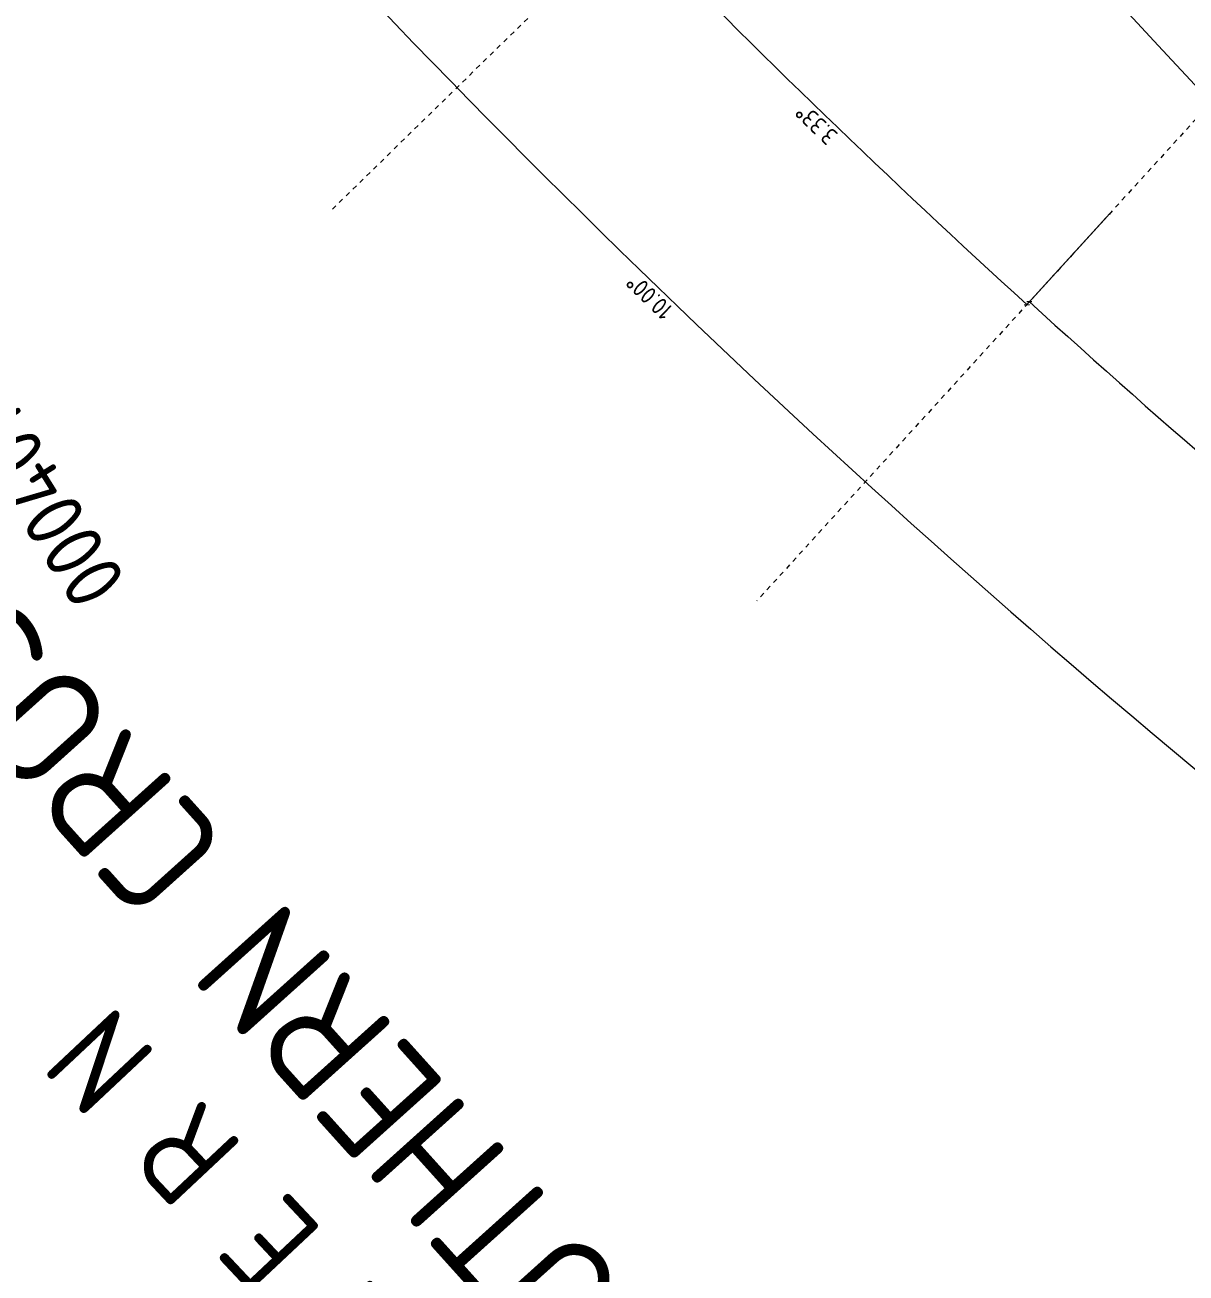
# Model space of a CAD drawing. Header units: metres. Extents: x 507649 to 509016, y 6966950 to 6967777.
# Drawn here: x 507766.14 to 507790.37, y 6967103.1 to 6967129.15 of the extents above; entities that cross this region are included whole.
import ezdxf

# ---------------------------------------------------------------- set-up
doc = ezdxf.new("R2010")
doc.units = ezdxf.units.M
doc.linetypes.add('Grid Line', pattern=[2.1, 1.2, -0.3, 0.3, -0.3])
doc.layers.get('DEFPOINTS').update_dxf_attribs({"color": 11})
for name, color, linetype in [('C_ANNO_TEXT 5', 4, 'Continuous'), ('C_WIPEOUT', 7, 'Continuous'), ('XREF', 7, 'Continuous')]:
    doc.layers.add(name, color=color, linetype=linetype)
doc.layers.add('D_UG_PIPES', color=1, linetype='EXIST_SWD', lineweight=0)
doc.layers.add('G-ANNO-TEXT', color=47, linetype='Continuous', lineweight=5, plot=False)
doc.layers.add('S-GRID', color=47, linetype='Continuous', lineweight=5, plot=False)
doc.styles.add('Arial Narrow', font='ISOCP.shx', dxfattribs={"height": 125})
doc.styles.add('Arial_1', font='ISOCP.shx', dxfattribs={"height": 360})
doc.styles.add('Arial_B', font='ISOCP.shx', dxfattribs={"height": 800})
doc.styles.add('ISOCP', font='isocp.shx')
doc.styles.get("Standard").update_dxf_attribs({"font": 'ARIALN.TTF'})
doc.linetypes.add('EXIST_SWD', pattern='A,5,-2.5,5,-2,["SWD",Standard,S=2.5,R=0,X=0,Y=-1.25],-8,5,-2.5,5,-2.5', length=37.5)
doc.dimstyles.new('2_5-Diagonal-_deg_-Decimal_O', dxfattribs={"dimscale": 30.48, "dimtxt": 127.532425, "dimasz": 2.46063, "dimexe": 1.64042, "dimexo": 0.0625, "dimgap": 2.46063, "dimtad": 1, "dimdec": 0, "dimlfac": 10, "dimzin": 0, "dimdsep": 46, "dimtxsty": 'Arial_1', "dimblk1": 'OBLIQUE', "dimblk2": 'OBLIQUE', "dimsah": 1, "dimcen": 0.09, "dimdle": 1.64042, "dimazin": 0, "dimtfac": 1, "dimtdec": 4, "dimtix": 1, "dimtmove": 0, "dimatfit": 3, "dimfxl": 8.2021, "dimfxlon": 1, "dimtvp": 1, "dimtfill": 1, "dimtolj": 1, "dimtzin": 0, "dimlwd": 15, "dimlwe": 15, "dimarcsym": 2})

# ---------------------------------------------------------------- blocks, each defined once
blk = doc.blocks.new('_Oblique')
at = {"color": 0, "linetype": 'ByBlock', "lineweight": -2}
blk.add_line((-0.5, -0.5), (0.5, 0.5), dxfattribs=at)
blk = doc.blocks.new('*D64')
at = {"layer": 'DEFPOINTS', "color": 0, "transparency": 16777216}
for p in [(-2357357, 4064712), (-2352984, 4063381), (-2363872, 4059983), (-2300024, 3874558)]:
    blk.add_point(p, dxfattribs=at)
at = {"layer": 'G-ANNO-TEXT', "color": 0, "lineweight": 15, "transparency": 16777216}
for p, q in [((-2352984, 4063383), (-2353672, 4065837)), ((-2363873, 4059985), (-2364702, 4062394))]:
    blk.add_line(p, q, dxfattribs=at)
blk.add_arc((-2300024, 3874558), 198609, 105.66741, 109.00041, dxfattribs=at)
at = {"layer": 'G-ANNO-TEXT', "color": 0, "lineweight": 15, "transparency": 16777216, "xscale": 75, "yscale": 75, "zscale": 75}
for p, rotation in [((-2353659, 4065788), 15.66740712021543), ((-2364686, 4062347), 199.0004071202155)]:
    blk.add_blockref('_Oblique', p, dxfattribs=dict(at, rotation=rotation))
at = {"layer": 'G-ANNO-TEXT', "color": 0, "lineweight": 15, "transparency": 16777216, "insert": (-2359275, 4064395), "char_height": 360, "width": 489.72, "attachment_point": 5, "rotation": 17.3339, "style": 'Arial_1', "bg_fill": 3, "box_fill_scale": 1.1, "bg_fill_color": 256, "bg_fill_true_color": 13158600, "bg_fill_transparency": 0}
blk.add_mtext('\\A1;3.33°', dxfattribs=at)
blk = doc.blocks.new('*D65')
at = {"layer": 'DEFPOINTS', "color": 0, "transparency": 16777216}
for p in [(-2346222, 4067800), (-2341933, 4066217), (-2353005, 4063457), (-2300024, 3874558)]:
    blk.add_point(p, dxfattribs=at)
at = {"layer": 'G-ANNO-TEXT', "color": 0, "lineweight": 15, "transparency": 16777216}
for p, q in [((-2341933, 4066219), (-2342478, 4068708)), ((-2353005, 4063458), (-2353693, 4065912))]:
    blk.add_line(p, q, dxfattribs=at)
blk.add_arc((-2300024, 3874558), 198687, 102.33441, 105.66741, dxfattribs=at)
at = {"layer": 'G-ANNO-TEXT', "color": 0, "lineweight": 15, "transparency": 16777216, "xscale": 75, "yscale": 75, "zscale": 75}
for p, rotation in [((-2342467, 4068660), 12.33440712021627), ((-2353680, 4065864), 195.6674071202155)]:
    blk.add_blockref('_Oblique', p, dxfattribs=dict(at, rotation=rotation))
at = {"layer": 'G-ANNO-TEXT', "color": 0, "lineweight": 15, "transparency": 16777216, "insert": (-2348156, 4067594), "char_height": 360, "width": 489.72, "attachment_point": 5, "rotation": 14.0009, "style": 'Arial_1', "bg_fill": 3, "box_fill_scale": 1.1, "bg_fill_color": 256, "bg_fill_true_color": 13158600, "bg_fill_transparency": 0}
blk.add_mtext('\\A1;3.33°', dxfattribs=at)
blk = doc.blocks.new('*D67')
at = {"layer": 'DEFPOINTS', "color": 0, "transparency": 16777216}
for p in [(-2343534, 4073551), (-2331499, 4073276), (-2365528, 4064791), (-2300024, 3874558)]:
    blk.add_point(p, dxfattribs=at)
at = {"layer": 'G-ANNO-TEXT', "color": 0, "lineweight": 15, "transparency": 16777216}
for p, q in [((-2331499, 4073277), (-2331898, 4075794)), ((-2365528, 4064793), (-2366358, 4067202))]:
    blk.add_line(p, q, dxfattribs=at)
blk.add_arc((-2300024, 3874558), 203694, 99.00033, 109.00041, dxfattribs=at)
at = {"layer": 'G-ANNO-TEXT', "color": 0, "lineweight": 15, "transparency": 16777216, "xscale": 75, "yscale": 75, "zscale": 75}
for p, rotation in [((-2331890, 4075745), 9.000328388145288), ((-2366342, 4067155), 199.0004071202153)]:
    blk.add_blockref('_Oblique', p, dxfattribs=dict(at, rotation=rotation))
at = {"layer": 'G-ANNO-TEXT', "color": 0, "lineweight": 15, "transparency": 16777216, "insert": (-2349366, 4072453), "char_height": 360, "width": 605.09, "attachment_point": 5, "rotation": 14.0004, "style": 'Arial_1', "bg_fill": 3, "box_fill_scale": 1.1, "bg_fill_color": 256, "bg_fill_true_color": 13158600, "bg_fill_transparency": 0}
blk.add_mtext('\\A1;10.00°', dxfattribs=at)
blk = doc.blocks.new('XE_SURVEY')
at = {"layer": 'D_UG_PIPES', "flags": 128}
blk.add_lwpolyline([(507730.39, 6967192.149), (507734.956, 6967187.093), (507748.424, 6967172.325), (507762.335, 6967157.828), (507776.089, 6967143.52), (507789.792, 6967128.719), (507803.398, 6967114.121), (507817.013, 6967099.51), (507829.191, 6967086.966), (507847.66, 6967072.393), (507863.731, 6967060.243), (507881.366, 6967049.225), (507899.904, 6967040.191)], dxfattribs=at)
blk = doc.blocks.new('25027_BNP_Skygate Play-Sheet - 000101 - SITE PLAN')
at = {"layer": 'S-GRID', "linetype": 'Grid Line'}
for p, q in [((-2320280.66, 3967197.35), (-2344328.62, 4077173.94)), ((-2326013.43, 3967221.71), (-2355938.81, 4073917.59))]:
    blk.add_line(p, q, dxfattribs=at)
at = {"layer": 'G-ANNO-TEXT', "lineweight": 13, "insert": (-2375693.69, 4087922.07), "char_height": 2000, "width": 57240.4875, "attachment_point": 1, "rotation": 11.211834, "style": 'Arial_B'}
blk.add_mtext('S O U T H E R N   C R O S S   W A Y', dxfattribs=at)
at = {"layer": 'G-ANNO-TEXT', "insert": (-2348661.82, 4086083.19), "char_height": 1250, "width": 5772.15, "attachment_point": 1, "style": 'Arial Narrow'}
blk.add_mtext('000401', dxfattribs=at)
at = {"layer": 'G-ANNO-TEXT', "lineweight": 15}
dim = blk.add_angular_dim_3p(base=(-2357356.53, 4064712.46), center=(-2300023.82, 3874558.41), p1=(-2352983.64, 4063381.25), p2=(-2363872.04, 4059982.82), dimstyle='2_5-Diagonal-_deg_-Decimal_O', override={"dimpost": '<>', "dimfxl": 1140.641941}, dxfattribs=at)
dim.commit()
dim.dimension.update_dxf_attribs({"geometry": '*D64', "text_midpoint": (-2359274.55, 4064394.84)})
dim = blk.add_angular_dim_3p(base=(-2346222.37, 4067800.19), center=(-2300023.82, 3874558.41), p1=(-2341932.8, 4066217.33), p2=(-2353004.78, 4063456.59), dimstyle='2_5-Diagonal-_deg_-Decimal_O', override={"dimpost": '<>', "dimfxl": 1141.097067}, dxfattribs=at)
dim.commit()
dim.dimension.update_dxf_attribs({"geometry": '*D65', "text_midpoint": (-2348156.35, 4067594.44)})
dim = blk.add_angular_dim_3p(base=(-2343533.91, 4073551.49), center=(-2300023.82, 3874558.41), p1=(-2331498.68, 4073275.5), p2=(-2365527.63, 4064790.9), dimstyle='2_5-Diagonal-_deg_-Decimal_O', override={"dimpost": '<>', "dimfxl": 3507.075385}, dxfattribs=at)
dim.commit()
dim.dimension.update_dxf_attribs({"geometry": '*D67', "text_midpoint": (-2349365.81, 4072452.93)})
blk = doc.blocks.new('XE_ARCH')
at = {"xscale": 0.001, "yscale": 0.001, "zscale": 0.001, "rotation": 121.996}
blk.add_blockref('25027_BNP_Skygate Play-Sheet - 000101 - SITE PLAN', (509988.126, 6971273.77), dxfattribs=at)

msp = doc.modelspace()

# ---------------------------------------------------------------- block references
at = {"layer": 'XREF'}
msp.add_blockref('XE_SURVEY', (0, 0), dxfattribs=at)

# ---------------------------------------------------------------- next in the draw order: wipeouts: each hides what was drawn before it
msp.add_wipeout([(507723.801, 6967241.809), (507736.904, 6967250.006), (507760.737, 6967264.909), (507764.668, 6967265.965), (507815.213, 6967293.86), (507837.491, 6967302.375), (507839.856, 6967300.276), (507840.896, 6967298.8), (507842.066, 6967296.591), (507838.872, 6967292.808), (507837.564, 6967289.751), (507837.011, 6967286.384), (507836.281, 6967278.329), (507836.997, 6967265.973), (507843.107, 6967257.956), (507857.848, 6967234.386), (507868.331, 6967217.506), (507880.294, 6967198.564), (507889.541, 6967183.512), (507900.242, 6967166.475), (507910.841, 6967149.644), (507913.312, 6967147.539), (507914.126, 6967146.222), (507912.841, 6967145.394), (507912.438, 6967143.459), (507911.537, 6967137.386), (507916.136, 6967130.337), (507919.215, 6967125.409), (507922.188, 6967124.485), (507928.054, 6967123.687), (507927.787, 6967121.726), (507927.763, 6967120.699), (507927.929, 6967120.068), (507928.09, 6967119.323), (507928.49, 6967118.497), (507930.348, 6967115.516), (507935.395, 6967107.452), (507936.36, 6967105.624), (507936.707, 6967104.696), (507936.928, 6967103.657), (507937.109, 6967102.674), (507937.164, 6967101.649), (507937.167, 6967100.897), (507937.167, 6967100.126), (507936.957, 6967099.138), (507936.633, 6967098.17), (507936.642, 6967097.706), (507936.01, 6967096.229), (507934.973, 6967094.478), (507929.093, 6967087.252), (507926.762, 6967084.378), (507923.377, 6967080.302), (507921.708, 6967078.211), (507915.396, 6967070.452), (507914.665, 6967069.463), (507914.151, 6967068.891), (507913.145, 6967067.757), (507911.627, 6967066.426), (507910.372, 6967065.576), (507908.571, 6967064.662), (507906.659, 6967064.013), (507905.672, 6967063.792), (507903.666, 6967063.565), (507902.15, 6967063.583), (507900.646, 6967063.763), (507899.169, 6967064.104), (507898.189, 6967064.368), (507897.729, 6967064.607), (507892.083, 6967067.689), (507875.813, 6967077.913), (507861.169, 6967088.984), (507846.138, 6967100.951), (507841.013, 6967105.441), (507839.923, 6967106.572), (507832.256, 6967113.112), (507824.402, 6967120.622), (507817.995, 6967127.123), (507809.341, 6967136.23), (507805.337, 6967140.446), (507800.517, 6967145.522), (507791.256, 6967155.273), (507776.507, 6967170.803), (507760.708, 6967187.438), (507754.44, 6967194.163), (507747.33, 6967201.791), (507740.584, 6967210.474), (507730.916, 6967225.557), (507725.564, 6967234.491), (507724.563, 6967241.369)]).dxf.layer = 'C_WIPEOUT'

# ---------------------------------------------------------------- next in the draw order: block references
msp.add_blockref('XE_ARCH', (0, 0), dxfattribs=at)

# ---------------------------------------------------------------- next in the draw order: texts
at = {"layer": 'C_ANNO_TEXT 5', "insert": (507779.425, 6967098.332), "char_height": 2.5, "attachment_point": 1, "rotation": 131.9836, "style": 'ISOCP', "bg_fill": 3, "box_fill_scale": 1, "bg_fill_color": 256, "bg_fill_transparency": 0}
msp.add_mtext('SOUTHERN CROSS WAY', dxfattribs=at)

doc.saveas('drawing.dxf')
